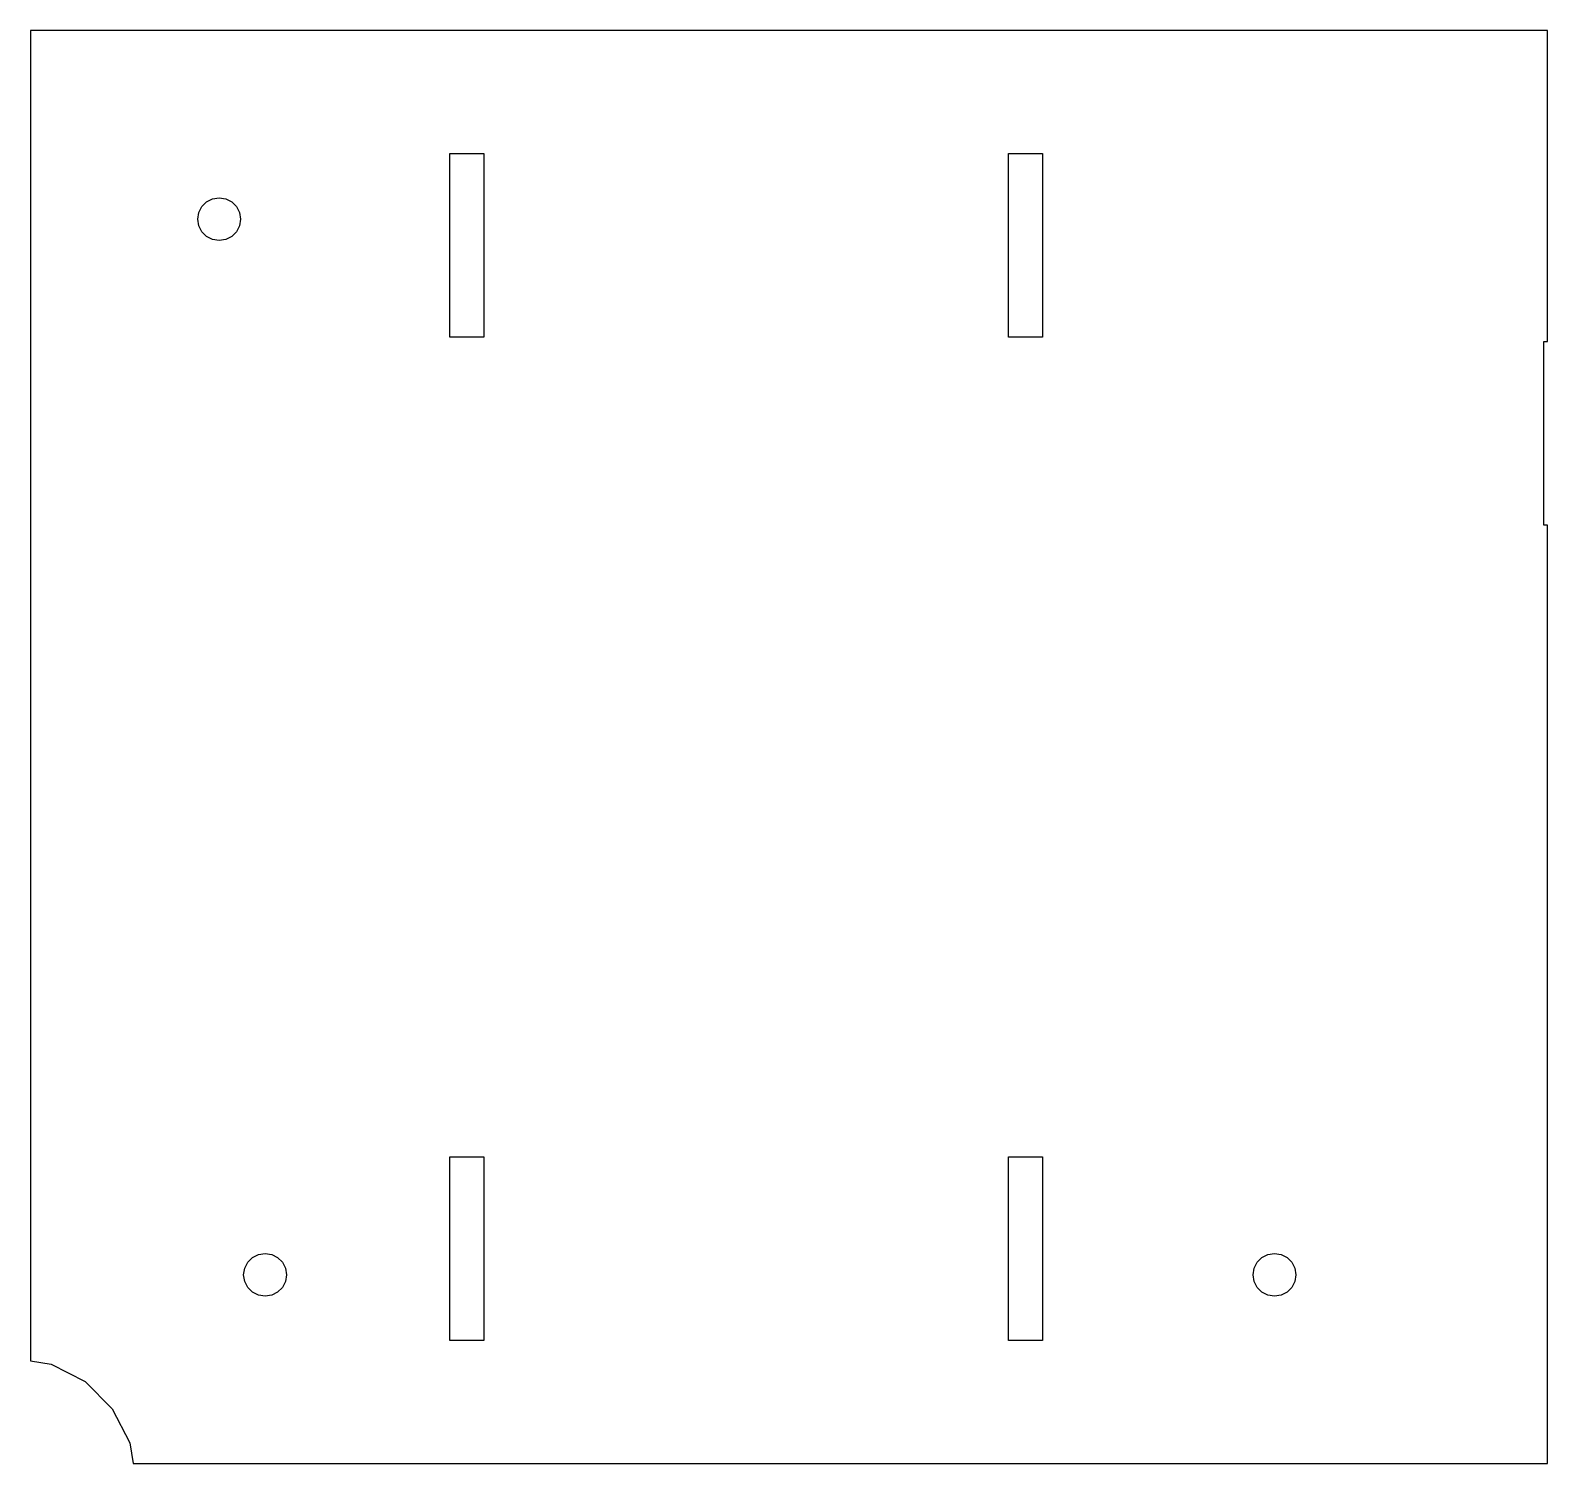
# Model space of a CAD drawing. Header units: metres. Extents: x -129 to 273, y 11 to 211.
# Drawn here: x -128.6 to -4.6, y 11.4 to 128.5 of the extents above.
import ezdxf

# ---------------------------------------------------------------- set-up
doc = ezdxf.new("R2010")
doc.units = ezdxf.units.M

msp = doc.modelspace()

# ---------------------------------------------------------------- linework, layer by layer
for p, q in [((-4.61, 128.502), (-128.61, 128.502)), ((-128.61, 128.502), (-128.61, 19.7798)), ((-4.61, 103.071), (-4.61, 128.502)), ((-94.3333, 103.446), (-94.3333, 118.446)), ((-94.3333, 118.446), (-91.5533, 118.446)), ((-91.5533, 118.446), (-91.5533, 103.446)), ((-48.6667, 103.446), (-48.6667, 118.446)), ((-48.6667, 118.446), (-45.8867, 118.446)), ((-45.8867, 118.446), (-45.8867, 103.446)), ((-114.843, 113.612), (-114.595, 114.1)), ((-114.595, 114.1), (-114.208, 114.487)), ((-114.208, 114.487), (-113.72, 114.735)), ((-113.72, 114.735), (-113.179, 114.821)), ((-113.179, 114.821), (-112.638, 114.735)), ((-112.638, 114.735), (-112.15, 114.487)), ((-112.15, 114.487), (-111.763, 114.1)), ((-111.763, 114.1), (-111.515, 113.612)), ((-114.929, 113.071), (-114.843, 113.612)), ((-114.843, 112.53), (-114.929, 113.071)), ((-111.515, 113.612), (-111.429, 113.071)), ((-111.429, 113.071), (-111.515, 112.53)), ((-114.595, 112.042), (-114.843, 112.53)), ((-114.208, 111.655), (-114.595, 112.042)), ((-113.72, 111.407), (-114.208, 111.655)), ((-112.15, 111.655), (-112.638, 111.407)), ((-111.763, 112.042), (-112.15, 111.655)), ((-111.515, 112.53), (-111.763, 112.042)), ((-113.179, 111.321), (-113.72, 111.407)), ((-112.638, 111.407), (-113.179, 111.321)), ((-91.5533, 103.446), (-94.3333, 103.446)), ((-45.8867, 103.446), (-48.6667, 103.446)), ((-4.9289, 88.0711), (-4.9289, 103.071)), ((-4.9289, 103.071), (-4.61, 103.071)), ((-4.61, 88.0711), (-4.9289, 88.0711)), ((-4.61, 11.39), (-4.61, 88.0711)), ((-94.3333, 21.4461), (-94.3333, 36.4461)), ((-94.3333, 36.4461), (-91.5533, 36.4461)), ((-91.5533, 36.4461), (-91.5533, 21.4461)), ((-48.6667, 21.4461), (-48.6667, 36.4461)), ((-48.6667, 36.4461), (-45.8867, 36.4461)), ((-45.8867, 36.4461), (-45.8867, 21.4461)), ((-109.97, 28.4854), (-109.429, 28.5711)), ((-109.429, 28.5711), (-108.888, 28.4854)), ((-27.4697, 28.4854), (-26.9289, 28.5711)), ((-26.9289, 28.5711), (-26.3882, 28.4854)), ((-111.179, 26.8211), (-111.093, 27.3618)), ((-111.093, 27.3618), (-110.845, 27.8497)), ((-110.845, 27.8497), (-110.458, 28.2368)), ((-110.458, 28.2368), (-109.97, 28.4854)), ((-108.888, 28.4854), (-108.4, 28.2368)), ((-108.4, 28.2368), (-108.013, 27.8497)), ((-108.013, 27.8497), (-107.765, 27.3618)), ((-107.765, 27.3618), (-107.679, 26.8211)), ((-28.6789, 26.8211), (-28.5933, 27.3618)), ((-28.5933, 27.3618), (-28.3447, 27.8497)), ((-28.3447, 27.8497), (-27.9576, 28.2368)), ((-27.9576, 28.2368), (-27.4697, 28.4854)), ((-26.3882, 28.4854), (-25.9003, 28.2368)), ((-25.9003, 28.2368), (-25.5132, 27.8497)), ((-25.5132, 27.8497), (-25.2646, 27.3618)), ((-25.2646, 27.3618), (-25.1789, 26.8211)), ((-111.093, 26.2803), (-111.179, 26.8211)), ((-110.845, 25.7924), (-111.093, 26.2803)), ((-107.765, 26.2803), (-108.013, 25.7924)), ((-107.679, 26.8211), (-107.765, 26.2803)), ((-28.5933, 26.2803), (-28.6789, 26.8211)), ((-28.3447, 25.7924), (-28.5933, 26.2803)), ((-25.2646, 26.2803), (-25.5132, 25.7924)), ((-25.1789, 26.8211), (-25.2646, 26.2803)), ((-110.458, 25.4053), (-110.845, 25.7924)), ((-109.97, 25.1567), (-110.458, 25.4053)), ((-109.429, 25.0711), (-109.97, 25.1567)), ((-108.888, 25.1567), (-109.429, 25.0711)), ((-108.4, 25.4053), (-108.888, 25.1567)), ((-108.013, 25.7924), (-108.4, 25.4053)), ((-27.9576, 25.4053), (-28.3447, 25.7924)), ((-27.4697, 25.1567), (-27.9576, 25.4053)), ((-26.9289, 25.0711), (-27.4697, 25.1567)), ((-26.3882, 25.1567), (-26.9289, 25.0711)), ((-25.9003, 25.4053), (-26.3882, 25.1567)), ((-25.5132, 25.7924), (-25.9003, 25.4053)), ((-91.5533, 21.4461), (-94.3333, 21.4461)), ((-45.8867, 21.4461), (-48.6667, 21.4461)), ((-128.61, 19.7798), (-126.91, 19.5106)), ((-126.91, 19.5106), (-124.122, 18.0902)), ((-124.122, 18.0902), (-121.91, 15.8778)), ((-121.91, 15.8778), (-120.489, 13.0902)), ((-120.489, 13.0902), (-120.22, 11.39)), ((-120.22, 11.39), (-4.61, 11.39))]:
    msp.add_line(p, q)

doc.saveas('drawing.dxf')
